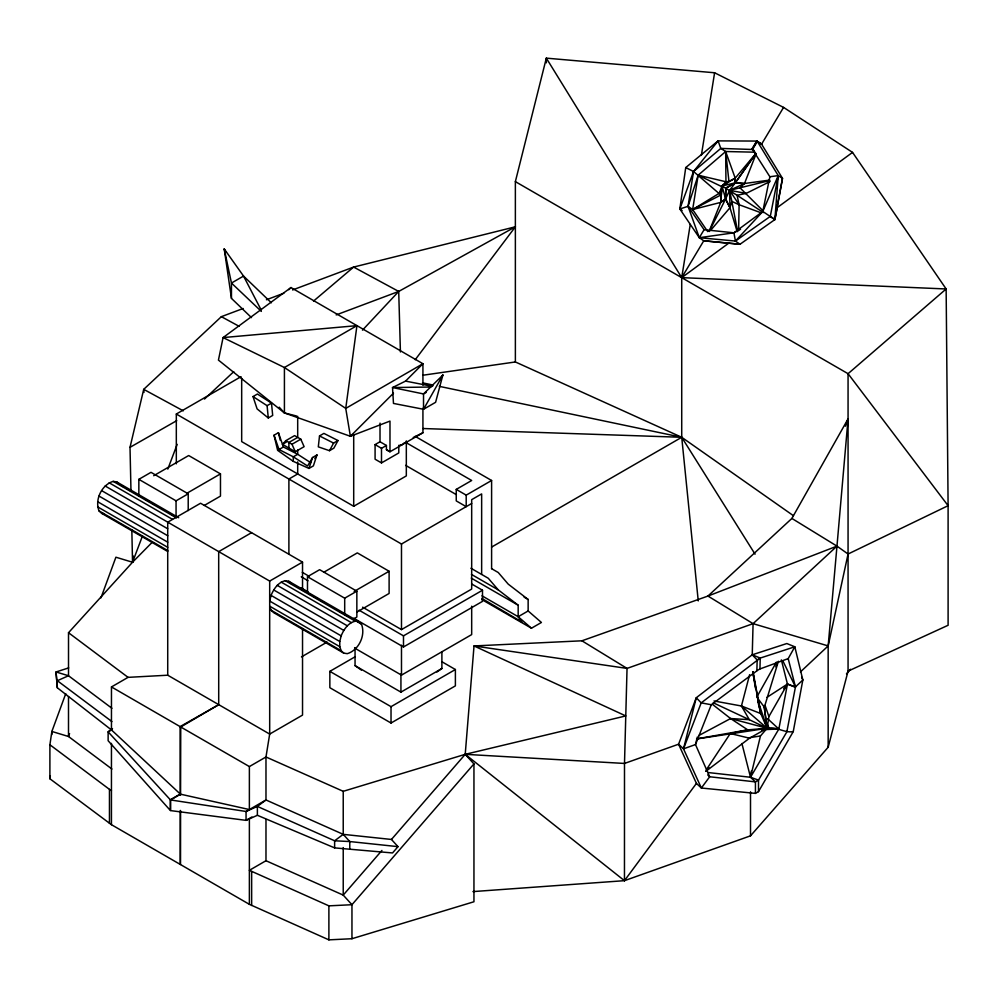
<?xml version="1.0" encoding="UTF-8"?>
<svg xmlns="http://www.w3.org/2000/svg" width="998" height="998" viewBox="0 0 998 998"><rect width="100%" height="100%" fill="white"/><g stroke="black" fill="none" stroke-linecap="round" stroke-linejoin="round"><path stroke-width="1.5" d="M472.952 891.601L624.461 880.673L750.508 835.837L828.165 747.24L848.063 671.13L848.063 554.027L836.973 546.131L707.956 596.056L581.921 640.803L474.025 645.943L465.218 754.326L473.95 763.919L473.95 901.755L351.957 938.719L328.891 939.854L249.375 904.325L111.439 824.685L49.9 778.777L49.9 744.77L51.871 731.459L65.743 693.697M51.871 734.553L51.871 731.459L68.5 736.499L111.926 769.021M112.038 730.399L57.348 687.809L56.038 671.966L68.687 667.899M68.5 696.641L68.5 736.499L69.573 733.592M152.02 542.475L132.534 562.248L68.513 632.72L68.513 675.746L111.926 708.268M109.456 823.375L109.456 789.368L49.9 744.77M111.439 824.685L111.452 743.385M112.512 728.577L108.133 731.846L108.133 740.728L170.334 810.463L170.309 799.772L180.264 794.021L111.452 729.925L111.464 686.936L128.068 677.355L167.726 675.209L269.685 734.079L302.531 715.104L302.531 628.565M138.847 495.856L138.847 479.339L150.997 472.328L188.21 493.81L188.21 510.564M176.06 515.841L176.06 500.821L188.21 493.81M302.531 589.93L302.531 562.111L200.561 503.241L167.714 522.204L167.726 675.209M307.484 591.714L307.484 576.694L319.634 569.683L356.847 591.178L356.847 617.063L352.805 619.396M344.697 614.706L344.697 598.189L356.847 591.178M362.611 607.171L401.483 629.601L471.68 589.07L471.68 499.661L481.647 493.91L481.647 574.424M251.546 532.683L218.687 551.644L218.712 704.688L180.102 726.619L249.375 766.564L265.979 756.983L343.225 791.314L465.218 754.326L624.461 880.673L624.499 763.445L627.043 668.41L581.921 640.803M828.165 747.24L828.165 645.918L848.063 554.027L848.063 373.701L946.141 288.971L852.542 152.395L783.567 107.397L714.605 72.767L546.33 58.146L515.367 181.624L515.38 361.962L681.721 437.286L793.46 515.716M170.608 799.947L170.583 810.601L246.057 820.356L257.384 815.291L334.629 847.888L392.538 852.953L398.002 846.653L391.453 839.455L343.225 834.353L265.979 799.972L246.057 811.474L170.608 799.947L180.563 794.196L249.375 809.553L249.375 766.564M180.526 810.601L180.388 864.493L180.301 810.476M180.563 795.206L180.738 726.981L218.712 704.688M709.229 231.461L725.608 199.026L725.795 188.135L735.227 182.908L755.885 153.455L735.202 178.143L722.003 185.94L719.296 193.288L692.649 209.543L688.046 206.324L679.838 208.969L699.299 237.674L704.101 229.702L733.917 232.808L740.566 229.253M737.16 231.548L729.975 207.721L725.583 199.014L725.795 188.135L735.239 182.908L755.885 153.455M738.62 230.051L739.119 204.727L737.06 195.271L722.003 185.94L725.945 181.748L728.952 181.424L735.202 178.143L725.671 151.521L720.793 148.415L718.098 140.88L685.738 167.564L679.838 208.969L682.133 210.578M707.707 774.922L709.678 776.768L701.357 788.021L683.505 748.824L701.195 702.879L760.239 658.069L794.82 646.791L802.841 679.987L793.26 731.584L758.505 791.614L755.436 793.385L701.357 788.021L696.429 783.405L678.578 744.209L696.28 697.727L752.243 654.8L786.836 643.535L794.82 646.791L788.195 658.618L795.456 686.911L786.848 731.858L758.505 780.112L755.436 781.883L709.678 776.768L695.494 744.558L711.287 704.738L756.871 670.843L757.158 659.952L752.243 654.8L753.078 623.663L836.973 546.131L848.063 418.886L791.888 518.436L707.956 596.056L753.078 623.663L828.165 645.918L836.973 546.131L791.888 518.436M756.883 670.718L759.94 668.947L760.239 658.069L752.243 654.8M755.199 152.195L725.671 151.521L728.952 181.424L722.003 185.94L720.731 202.382L709.091 231.424M319.51 435.939L318.312 446.855L329.49 450.697L333.881 448.152L337.973 440.542L323.901 433.394L319.51 435.939L333.582 443.087L337.973 440.542M755.436 793.385L755.436 781.883L750.508 777.267L751.282 771.155M100.96 597.864L115.905 557.208L132.534 562.248L133.333 556.073M769.683 180.089L744.496 183.507L735.227 182.908L722.003 185.94L720.731 202.382L692.649 209.543L707.707 231.586M352.855 434.542L350.385 436.288L284.418 412.923L218.437 360.103L223.078 337.586L356.947 325.647L345.745 408.407L350.385 436.288L389.981 421.094L389.981 451.77L386.426 449.724L386.426 445.47L380.013 441.765L375.086 444.609L375.086 459.217L381.498 462.922L398.788 452.942L398.788 445.295M49.9 778.777L50.337 775.82M781.359 659.89L787.459 684.067L768.897 716.552L767.113 728.278L760.464 735.95L750.508 777.267L707.807 772.502M690.254 224.438L681.721 277.644L681.721 437.286L698.251 600.921M699.299 237.674L688.046 206.324L698.163 175.199L725.945 181.748L725.671 151.521L698.163 175.199L692.649 209.543L720.83 195.034L693.548 171.506L685.738 167.564M701.345 155.389L714.605 72.767M699.324 237.699L735.426 241.067L762.796 211.476L769.87 176.746L752.492 149.488L757.32 141.429L778.24 175.611L762.796 211.476L733.917 232.808L699.324 237.699L703.765 240.792L740.017 244.261L774.885 219.585L782.494 178.355L761.574 144.174L756.696 141.067L718.098 140.88L715.017 144.199M801.606 677.18L802.841 679.987L795.456 686.911L787.459 684.067L778.852 729.014L750.508 777.267L758.505 780.112L758.505 791.614M546.38 62.824L546.33 58.146L681.721 277.644L703.765 240.792L740.017 244.261L735.426 241.067L770.294 216.391L778.24 175.611L769.87 176.746M130.975 490.816L130.014 447.329L143.712 389.357L221.356 316.665L243.15 308.494M697.303 737.06L695.494 744.558L683.505 748.824L678.578 744.209L624.499 763.445L465.218 754.326L391.453 839.455M167.676 551.457L101.634 513.334L99.027 510.901C94.561 499.786 101.684 484.816 113.173 481.373L116.704 481.909L178.692 517.712M271.069 595.394L269.685 601.046L339.769 641.502L339.769 646.654L341.154 650.684L343.774 653.129L347.292 653.665C358.781 650.222 365.917 635.252 361.451 624.149L358.831 621.704L288.746 581.248L285.228 580.711C278.08 582.333 273.689 589.02 271.069 595.394L341.154 635.863L339.769 641.502M683.505 748.824L696.28 697.727L701.195 702.879L711.287 704.738M793.26 731.584C784.266 733.33 776.182 726.008 767.113 728.278L749.311 719.683L741.439 705.998L749.623 674.648M760.239 658.069L757.158 659.952M131.823 529.639L132.534 562.248L133.37 559.279M705.96 771.242L749.523 738.196L767.113 728.278L764.356 707.158L778.403 661.275M308.968 468.436L312.574 457.496L316.965 454.951L313.372 465.891L308.968 468.436L293.3 461.375L277.619 450.335L274.026 435.24L278.417 432.695L283.42 447.004L297.691 454.29L310.665 462.648M845.418 426.208L848.063 418.886M679.838 208.969L693.548 171.506L718.098 140.88M132.534 562.248L142.452 536.051M167.801 469.11L177.17 444.372M775.808 666.826L777.454 662.522M756.197 153.655L744.496 183.507L739.992 187.799L729.588 190.319L725.583 199.014L720.731 202.382L725.608 199.026L722.003 185.94M341.154 635.863C343.761 629.476 348.165 622.789 355.313 621.168L358.831 621.704M329.49 450.697L333.582 443.087M776.432 662.086L756.796 697.103L764.356 707.158M312.574 457.496L307.571 466.016L293.3 456.822L279.028 449.537L274.026 435.24M314.832 458.606L316.965 454.951M846.479 673.8L850.521 669.246M752.18 149.301L757.008 141.242L761.574 144.174L783.567 107.397M441.241 377.743L442.85 375.111L435.602 402.306L423.526 409.28L393.474 403.429L392.526 387.548L405.55 381.111L422.927 363.734L290.979 287.549L223.078 337.586L284.418 367.514L345.745 408.407L422.927 363.734L422.927 385.203M706.447 769.583L730.262 733.518L747.751 729.862L767.113 728.278L763.981 705.798M624.461 880.673L696.429 783.405M415.218 359.717L515.367 226.808L353.629 267.065L292.576 289.956M719.296 193.288L721.105 191.017M783.692 688.757L787.459 684.067L795.443 687.335M710.489 230.526L729.975 207.721L731.833 201.384L729.588 190.319L735.239 182.908L735.202 178.143L735.227 182.908L744.496 183.507L729.588 190.319L729.975 207.721L725.608 199.026M381.922 850.458L343.225 895.106L265.979 860.725L249.375 870.318L328.891 905.847L351.957 904.712L473.95 763.919M282.484 444.335L285.802 440.679L294.597 435.602L300.785 439.182L304.116 446.667L295.308 451.745L282.484 444.335L286.251 442.151M362.486 330.151L398.713 291.441L515.367 226.808M288.796 289.719L290.979 287.549M350.385 436.288L393.474 393.2M404.477 442.675L402.631 444.472L400.073 445.021M800.396 671.941L828.165 645.918M204.49 399.05L233.757 371.668M705.873 771.117L709.254 768.023M313.534 301.084L353.629 267.065L398.713 291.441L400.423 351.957M343.225 791.314L343.225 834.353L334.629 840.79L334.629 847.888M728.615 243.263L681.721 277.644L946.141 288.971L948.1 505.687L948.1 625.272L848.063 671.13M852.542 152.395L777.28 207.584L774.885 219.585L762.796 211.476M436.924 672.028L441.889 668.485L441.889 651.944M766.988 697.328L787.459 684.067M176.322 463.821L176.322 414.033L241.042 376.658M356.947 325.647L284.418 367.514L284.418 412.923L296.468 415.979M253.018 396.58L257.409 394.035L271.493 403.13L272.691 415.43L268.287 417.975L257.11 408.906L253.018 396.58L267.09 405.675L268.287 417.975M267.09 405.675L271.493 403.13M153.704 475.722L188.684 455.537L220.471 473.888L220.471 496.106L204.328 505.425M186.838 493.299L220.471 473.888M279.028 449.537L283.42 447.004M285.802 440.679L291.99 444.26L300.785 439.182M426.208 392.389L423.526 393.936L392.526 387.548L430.986 387.024M375.086 444.609L381.498 448.314L386.426 445.47M422.927 408.207L422.927 432.758L389.981 451.77L386.426 449.724M241.678 378.23L241.678 441.615L353.704 506.285L406.323 475.909L406.323 440.891M248.277 819.084L246.057 820.356L246.057 811.474L257.384 806.409L265.979 799.972L265.979 756.983L269.685 734.079L269.685 581.073L302.531 562.111M456.248 489.394L466.203 495.145L466.203 506.66L456.248 500.896L456.248 489.394L471.68 480.487L405.525 442.289M323.689 572.316L357.321 552.892L389.108 571.255L389.108 593.461L356.822 612.111M466.203 495.145L491.602 480.487L491.602 568.673M176.322 414.033L401.483 544.022L471.68 503.491M111.452 729.925L108.133 731.846L170.309 799.772M354.14 591.44L389.108 571.255M301.446 656.909L327.07 642.113M491.59 547.091L681.721 437.286L755.062 554.177M442.089 661.849L455.387 669.521L455.387 685.875L391.029 723.026L329.851 687.709L329.851 671.355L355.325 656.659M359.093 610.215L403.491 635.851L482.496 590.242L482.496 601.37L403.491 646.978L353.716 618.249M354.564 648.039L401.483 675.122L471.68 634.591L471.68 606.185M481.984 595.818L518.174 616.714L528.142 610.963L528.142 599.461L508.207 584.117L498.251 572.515L491.552 568.648M355.051 647.602L355.051 665.641L400.934 692.125L441.889 668.485M329.851 671.355L391.029 706.671L455.387 669.521M481.834 599.573L531.46 628.216L541.415 622.465L528.142 610.963M251.933 816.963L249.375 818.435L249.375 904.325M130.014 447.329L176.733 420.657M698.575 735.663L730.586 718.548L749.311 719.683L713.296 702.817M763.37 212.549L737.06 195.271L746.155 193.412L770.132 181.474M413.234 437.498L422.927 432.758M848.063 554.027L948.1 505.687L848.063 373.701L515.367 181.624M761.574 730.561L767.113 728.278L758.206 701.357M266.416 299.774L283.856 293.225M336.189 314.919L398.713 291.441M759.94 668.947L788.195 658.618M753.078 623.663L627.043 668.41L474.025 645.943L625.771 715.928L465.218 754.326M769.67 180.576L739.992 187.799L762.934 210.703M696.592 738.882L747.751 729.862L730.586 718.548L712.422 704.326M766.19 728.303L768.947 727.829L767.175 723.849M696.679 738.957L767.113 728.278L760.763 713.558L757.881 701.594M748.363 737.896L760.464 735.95M422.778 375.248L515.38 361.962M765.441 729.575L778.852 729.014L767.562 718.685M423.127 428.529L681.721 437.286L439.295 386.351M398.002 846.653L349.774 841.551L334.629 840.79L257.384 806.409L257.384 815.291M101.634 513.334L103.992 513.696M713.994 700.97L741.439 705.998L760.763 713.558L753.053 671.679M746.155 193.412L729.588 190.319L739.119 204.727L761.524 212.961M405.55 381.111L432.596 386.376M422.516 382.833L433.194 385.066M730.262 733.518L749.523 738.196M730.586 718.548L767.113 728.278L741.439 705.998M739.119 204.727L731.833 201.384L737.634 231.499M698.163 175.199L722.452 186.963M221.356 316.665L239.096 326.296M183.283 410.839L143.712 389.357L143.974 392.439M752.492 149.488L720.793 148.415L693.548 171.506L688.046 206.324L704.077 229.69M415.218 436.376L491.602 480.487M405.625 465.355L456.373 494.659M524.112 597.141L528.142 599.461M470.919 568.236L488.284 578.266L498.251 589.868L518.174 605.212L518.174 616.714L521.817 621.941L481.972 598.488M471.443 574.399L498.251 589.868M471.268 578.129L518.174 605.212M471.805 584.067L482.496 590.242M302.294 572.341L309.006 576.22M138.847 479.339L176.06 500.821M307.484 576.694L344.697 598.189M301.246 576.819L307.97 580.699M301.246 587.947L307.97 591.839M120.671 485.128L123.365 486.687M127.407 489.02L130.102 490.579M146.269 499.911L148.964 501.47M151.659 503.029L154.353 504.576M170.533 513.92L173.228 515.479M302.144 589.905L304.839 591.465M308.881 593.798L311.588 595.357M314.283 596.904L316.977 598.463M321.019 600.796L323.714 602.355M339.881 611.699L342.576 613.246M345.271 614.805L347.965 616.365M357.409 621.804L361.451 624.149M113.173 481.373L176.521 517.95M285.228 580.711L355.313 621.168M109.169 482.795L172.517 519.359M281.224 582.121L351.296 622.59M105.164 486.001L269.685 581.073M277.207 585.327L347.292 625.796M101.634 490.617L167.676 528.74M273.689 589.943L343.774 630.399M99.027 496.068L167.764 535.751M97.629 501.707L167.714 542.163M97.629 506.859L167.714 547.316M339.769 646.654L269.685 606.185L271.069 610.227L273.689 612.66L343.774 653.129M99.027 510.901L167.764 550.572M271.069 610.227L341.154 650.684M111.464 686.936L180.738 726.981M761.574 144.174L756.696 141.067L751.868 149.126L754.313 150.673M109.456 789.368L111.452 790.678M770.294 216.391L774.885 219.585L778.24 175.611L782.494 178.355L777.105 207.459M355.051 665.641L361.426 670.107M68.513 632.72L128.068 677.355M111.938 721.591L57.348 680.711L68.513 675.746L56.038 671.966L57.348 687.809M518.174 616.714L531.46 628.216M288.746 581.248L291.366 583.68M116.704 481.909L118.45 483.543M261.351 311.401L231.461 283.045L224.213 248.889L243.537 276.072L261.064 309.754M271.369 302.793L243.537 276.072L231.461 283.045L231.461 298.39L251.496 317.626M279.203 407.184L284.418 412.923M343.225 834.353L349.774 841.551L349.774 848.649M782.856 660.838L795.456 686.911M225.498 251.721L224.213 248.889L231.461 298.39M291.99 444.26L295.308 451.745M765.067 705.386L768.897 716.552M741.913 743.51L750.508 777.267M278.417 432.695L280.226 440.243M752.779 672.477L760.763 713.558M733.917 232.808L735.426 241.067M752.879 671.679L755.411 688.133M180.102 726.619L180.264 795.032M750.508 791.801L750.508 835.837M403.491 635.851L403.491 646.978M401.483 544.022L401.483 629.601M401.483 645.219L401.483 675.122M400.934 674.087L400.934 692.125M391.029 706.671L391.029 723.026M381.498 448.314L381.498 462.922M380.013 423.115L380.013 441.765M353.704 435.165L353.704 506.285M351.957 938.719L351.957 904.712L343.225 895.106L343.225 847.576M328.891 905.847L328.891 939.854M297.691 416.291L297.691 437.386L288.896 442.463L288.896 448.04M297.691 450.036L297.691 454.29L293.3 456.822L293.3 461.375M297.691 461.862L297.691 473.95L288.896 479.028L288.896 553.715M265.979 819.533L265.979 860.725M251.646 871.466L251.646 905.473M442.85 375.111L423.526 409.28L423.526 393.936L442.85 375.111"/></g></svg>
